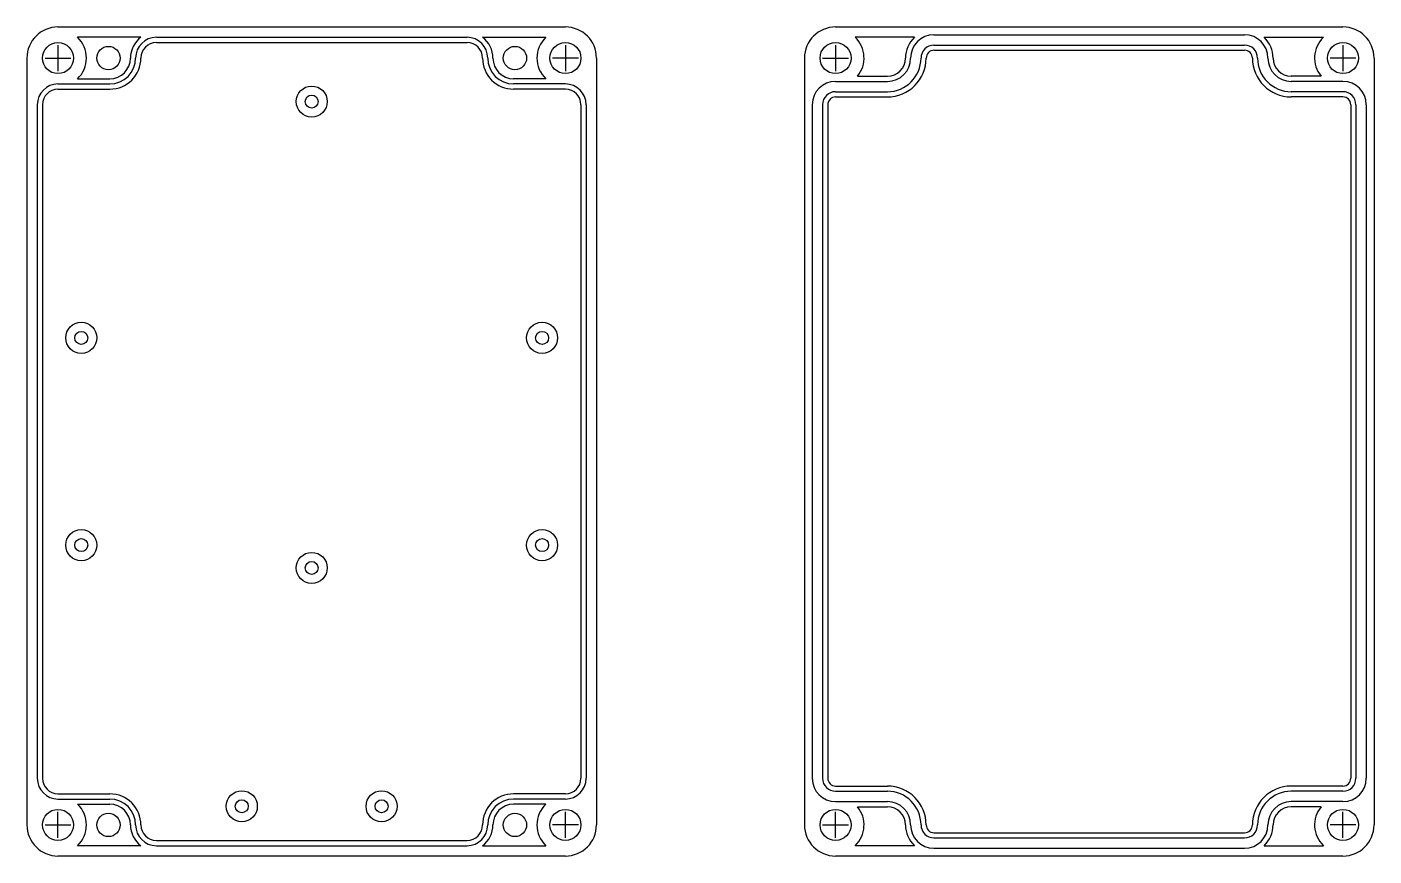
# Model space of a CAD drawing. Header units: millimetres. Extents: x 443 to 703, y 455 to 615.
import ezdxf

# ---------------------------------------------------------------- set-up
doc = ezdxf.new("R2010")
doc.units = ezdxf.units.MM

msp = doc.modelspace()

# ---------------------------------------------------------------- linework, layer by layer
for p, q in [((448.58, 614.86), (546.58, 614.86)), ((598.76, 614.86), (696.76, 614.86)), ((464.58, 612.86), (452.36, 612.86)), ((467.58, 612.86), (527.58, 612.86)), ((467.58, 611.86), (527.58, 611.86)), ((530.58, 612.86), (542.81, 612.86)), ((613.99, 612.86), (602.54, 612.86)), ((617.76, 613.36), (677.76, 613.36)), ((681.54, 612.86), (692.99, 612.86)), ((442.58, 608.86), (442.58, 460.86)), ((446.08, 608.86), (451.08, 608.86)), ((448.58, 611.36), (448.58, 606.36)), ((464.58, 608.86), (464.58, 608.86)), ((549.08, 608.86), (544.08, 608.86)), ((546.58, 611.36), (546.58, 606.36)), ((552.58, 608.86), (552.58, 460.86)), ((592.76, 608.86), (592.76, 460.86)), ((596.26, 608.86), (601.26, 608.86)), ((598.76, 611.36), (598.76, 606.36)), ((614.76, 608.86), (614.76, 608.86)), ((617.76, 611.36), (677.76, 611.36)), ((617.76, 610.36), (677.76, 610.36)), ((699.26, 608.86), (694.26, 608.86)), ((696.76, 611.36), (696.76, 606.36)), ((702.76, 608.86), (702.76, 460.86)), ((448.58, 603.86), (458.58, 603.86)), ((452.36, 604.86), (458.58, 604.86)), ((542.81, 604.86), (536.58, 604.86)), ((546.58, 603.86), (536.58, 603.86)), ((598.76, 604.36), (608.76, 604.36)), ((603, 605.36), (608.76, 605.36)), ((692.52, 605.36), (686.76, 605.36)), ((696.76, 604.36), (686.76, 604.36)), ((448.58, 602.86), (458.58, 602.86)), ((546.58, 602.86), (536.58, 602.86)), ((598.76, 602.36), (608.76, 602.36)), ((598.76, 601.36), (608.76, 601.36)), ((696.76, 602.36), (686.76, 602.36)), ((696.76, 601.36), (686.76, 601.36)), ((444.58, 599.86), (444.58, 469.86)), ((445.58, 599.86), (445.58, 469.86)), ((549.58, 599.86), (549.58, 469.86)), ((550.58, 599.86), (550.58, 469.86)), ((594.26, 599.86), (594.26, 469.86)), ((596.26, 599.86), (596.26, 469.86)), ((597.26, 599.86), (597.26, 469.86)), ((698.26, 599.86), (698.26, 469.86)), ((699.26, 599.86), (699.26, 469.86)), ((701.26, 599.86), (701.26, 469.86)), ((598.76, 468.36), (608.76, 468.36)), ((696.76, 468.36), (686.76, 468.36)), ((448.58, 466.86), (458.58, 466.86)), ((448.58, 465.86), (458.58, 465.86)), ((546.58, 466.86), (536.58, 466.86)), ((546.58, 465.86), (536.58, 465.86)), ((598.76, 467.36), (608.76, 467.36)), ((696.76, 467.36), (686.76, 467.36)), ((448.58, 458.36), (448.58, 463.36)), ((452.36, 464.86), (458.58, 464.86)), ((542.81, 464.86), (536.58, 464.86)), ((546.58, 458.36), (546.58, 463.36)), ((598.76, 465.36), (608.76, 465.36)), ((598.76, 458.36), (598.76, 463.36)), ((603, 464.36), (608.76, 464.36)), ((696.76, 465.36), (686.76, 465.36)), ((692.52, 464.36), (686.76, 464.36)), ((696.76, 458.36), (696.76, 463.36)), ((446.08, 460.86), (451.08, 460.86)), ((464.58, 460.86), (464.58, 460.86)), ((549.08, 460.86), (544.08, 460.86)), ((596.26, 460.86), (601.26, 460.86)), ((614.76, 460.86), (614.76, 460.86)), ((699.26, 460.86), (694.26, 460.86)), ((617.76, 459.36), (677.76, 459.36)), ((617.76, 458.36), (677.76, 458.36)), ((464.58, 456.86), (452.36, 456.86)), ((467.58, 457.86), (527.58, 457.86)), ((467.58, 456.86), (527.58, 456.86)), ((530.58, 456.86), (542.81, 456.86)), ((613.99, 456.86), (602.54, 456.86)), ((617.76, 456.36), (677.76, 456.36)), ((681.54, 456.86), (692.99, 456.86)), ((546.58, 454.86), (448.58, 454.86)), ((696.76, 454.86), (598.76, 454.86))]:
    msp.add_line(p, q)
for centre, radius in [((448.58, 608.86), 3), ((546.58, 608.86), 3), ((598.76, 608.86), 3), ((696.76, 608.86), 3), ((458.33, 608.86), 2.25), ((536.83, 608.86), 2.25), ((497.58, 600.46), 3), ((497.58, 600.46), 1.25), ((453.08, 554.86), 3), ((542.08, 554.86), 3), ((453.08, 554.86), 1.25), ((542.08, 554.86), 1.25), ((453.08, 514.86), 3), ((542.08, 514.86), 3), ((453.08, 514.86), 1.25), ((542.08, 514.86), 1.25), ((497.58, 510.46), 3), ((497.58, 510.46), 1.25), ((484.08, 464.46), 3), ((511.08, 464.46), 3), ((448.58, 460.86), 3), ((484.08, 464.46), 1.25), ((511.08, 464.46), 1.25), ((546.58, 460.86), 3), ((598.76, 460.86), 3), ((696.76, 460.86), 3), ((458.33, 460.86), 2.25), ((536.83, 460.86), 2.25)]:
    msp.add_circle(centre, radius)
for centre, radius, start, end in [((448.58, 608.86), 6, 90, 180), ((546.58, 608.86), 6, 360, 90), ((598.76, 608.86), 6, 90, 180), ((696.76, 608.86), 6, 360, 90), ((448.58, 608.86), 5.5, 313.3418, 46.6582), ((467.58, 608.86), 5, 126.8699, 180), ((467.58, 608.86), 4, 90, 180), ((467.58, 608.86), 3, 90, 180), ((527.58, 608.86), 4, 0, 90), ((527.58, 608.86), 3, 0, 90), ((527.58, 608.86), 5, 0, 53.1301), ((546.58, 608.86), 5.5, 133.3418, 226.6582), ((598.76, 608.86), 5.5, 320.4788, 46.6582), ((617.76, 608.86), 5.5, 133.3418, 180), ((617.76, 608.86), 4.5, 90, 180), ((677.76, 608.86), 4.5, 0, 90), ((677.76, 608.86), 5.5, 0, 46.6582), ((696.76, 608.86), 5.5, 133.3418, 219.5212), ((458.58, 608.86), 6, 270, 360), ((458.58, 608.86), 5, 270, 360), ((458.58, 608.86), 4, 270, 0), ((536.58, 608.86), 6, 180, 270), ((536.58, 608.86), 5, 180, 270), ((536.58, 608.86), 4, 180, 270), ((608.76, 608.86), 6.5, 270, 360), ((608.76, 608.86), 4.5, 270, 360), ((608.76, 608.86), 3.5, 270, 360), ((608.76, 608.86), 7.5, 270, 360), ((617.76, 608.86), 2.5, 90, 180), ((617.76, 608.86), 1.5, 90, 180), ((677.76, 608.86), 2.5, 0, 90), ((677.76, 608.86), 1.5, 0, 90), ((686.76, 608.86), 7.5, 180, 270), ((686.76, 608.86), 6.5, 180, 270), ((686.76, 608.86), 4.5, 180, 270), ((686.76, 608.86), 3.5, 180, 270), ((448.58, 599.86), 4, 90, 180), ((546.58, 599.86), 4, 0, 90), ((598.76, 599.86), 4.5, 90, 180), ((696.76, 599.86), 4.5, 0, 90), ((448.58, 599.86), 3, 90, 180), ((546.58, 599.86), 3, 0, 90), ((598.76, 599.86), 2.5, 90, 180), ((598.76, 599.86), 1.5, 90, 180), ((696.76, 599.86), 2.5, 0, 90), ((696.76, 599.86), 1.5, 0, 90), ((448.58, 469.86), 4, 180, 270), ((448.58, 469.86), 3, 180, 270), ((546.58, 469.86), 3, 270, 0), ((546.58, 469.86), 4, 270, 0), ((598.76, 469.86), 4.5, 180, 270), ((598.76, 469.86), 2.5, 180, 270), ((598.76, 469.86), 1.5, 180, 270), ((608.76, 460.86), 7.5, 0, 90), ((686.76, 460.86), 7.5, 90, 180), ((696.76, 469.86), 2.5, 270, 0), ((696.76, 469.86), 4.5, 270, 0), ((696.76, 469.86), 1.5, 270, 0), ((458.58, 460.86), 6, 0, 90), ((458.58, 460.86), 5, 0, 90), ((536.58, 460.86), 6, 90, 180), ((536.58, 460.86), 5, 90, 180), ((608.76, 460.86), 6.5, 0, 90), ((686.76, 460.86), 6.5, 90, 180), ((448.58, 460.86), 5.5, 313.3418, 46.6582), ((458.58, 460.86), 4, 0, 90), ((536.58, 460.86), 4, 90, 180), ((546.58, 460.86), 5.5, 133.3418, 226.6582), ((598.76, 460.86), 5.5, 313.3418, 39.5212), ((608.76, 460.86), 4.5, 0, 90), ((608.76, 460.86), 3.5, 0, 90), ((686.76, 460.86), 4.5, 90, 180), ((686.76, 460.86), 3.5, 90, 180), ((696.76, 460.86), 5.5, 140.4788, 226.6582), ((448.58, 460.86), 6, 180, 270), ((467.58, 460.86), 5, 180, 233.1301), ((467.58, 460.86), 4, 180, 270), ((467.58, 460.86), 3, 180, 270), ((527.58, 460.86), 3, 270, 0), ((527.58, 460.86), 4, 270, 0), ((527.58, 460.86), 5, 306.8699, 0), ((546.58, 460.86), 6, 270, 360), ((598.76, 460.86), 6, 180, 270), ((617.76, 460.86), 5.5, 180, 226.6582), ((617.76, 460.86), 4.5, 180, 270), ((617.76, 460.86), 2.5, 180, 270), ((617.76, 460.86), 1.5, 180, 270), ((677.76, 460.86), 4.5, 270, 0), ((677.76, 460.86), 2.5, 270, 0), ((677.76, 460.86), 1.5, 270, 0), ((677.76, 460.86), 5.5, 313.3418, 0), ((696.76, 460.86), 6, 270, 360)]:
    msp.add_arc(centre, radius, start, end)

doc.saveas('drawing.dxf')
